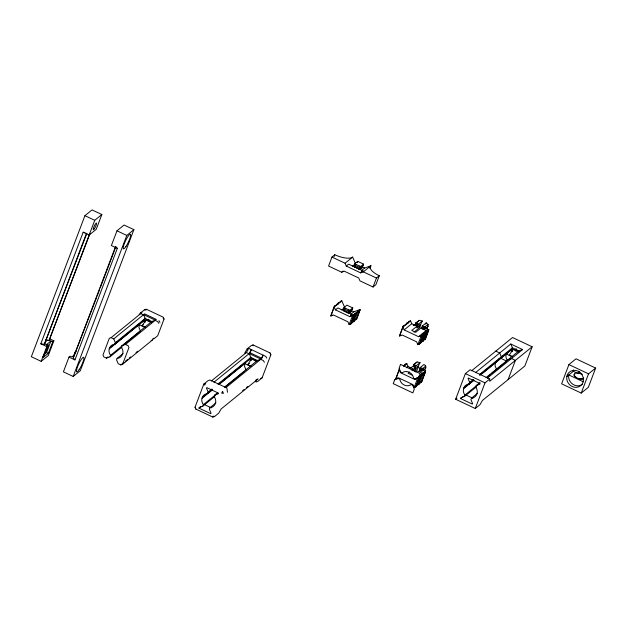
<?xml version="1.0" encoding="UTF-8"?>
<svg xmlns="http://www.w3.org/2000/svg" width="627" height="627" viewBox="0 0 627 627"><rect width="100%" height="100%" fill="white"/><g stroke="black" fill="none" stroke-linecap="round" stroke-linejoin="round"><path stroke-width="0.94" d="M256.051 379.797L258.042 378.974L221.143 408.953L218.737 413.122L214.669 416.43L212.874 417.096L195.867 409.07L195.044 407.174L203.814 384.092L207.882 380.785L209.873 379.962L226.88 387.98L227.476 392.283M212.874 417.096L212.882 416.195L214.669 416.43M253.01 345.806L253.026 344.913L251.231 345.579L247.156 348.886L244.757 353.048L246.356 352.546L248.754 348.377L265.762 356.395L266.781 358.135M256.043 380.55L256.02 382.039L258.01 381.216L262.086 377.909L270.848 354.827L270.033 352.93L253.026 344.913M270.033 352.93L270.848 354.827M404.54 365.941L405.222 364.146L406.829 363.684L408.059 366.536L413.295 369.005L413.264 370.8L418.483 366.56A5.157 1.889 20.8 0 0 417.872 366.286M408.248 323.148L408.929 321.353L410.528 320.891L411.759 323.736L416.994 326.205L416.963 327.999L420.756 324.919A5.157 1.889 20.8 0 0 419.518 324.41M532.151 346.778L524.846 366.011L482.406 400.481L480.008 404.65L475.266 408.506L455.641 399.25L465.383 373.606L470.125 369.758L489.75 379.006L489.718 381.255L532.151 346.778L512.533 337.522L471.614 370.769M352.782 307.935L349.929 310.255L349.137 313.335L351.151 311.705L352.782 307.935L346.896 305.161L344.043 307.481L343.588 310.718L348.103 313.139L348.8 309.91L344.043 307.481M363.613 264.147L360.76 266.459L359.969 269.547L354.42 266.93L354.874 263.685L357.727 261.365L363.613 264.147L361.983 267.909L359.969 269.547M427.982 326.518L428.053 324.433L426.242 322.842L422.253 326.087L421.799 328.673C424.071 329.308 427.512 328.626 428.084 326.04M425.772 366.074L422.927 368.386L421.101 368.065L419.518 370.314C423.217 372.242 428.813 366.913 423.962 364.483L419.972 367.728L419.275 370.949A4.42 1.622 20.8 0 0 422.324 369.515M117.633 341.535L109.419 348.204L109.004 349.968A7.367 6.709 50.9 0 0 110.579 355.305L110.007 356.802L106.418 358.127L103.8 356.896L102.977 355L109.31 338.329L111.104 337.663L141.929 312.63L140.33 313.132L144.398 309.824L146.193 309.158L163.2 317.184L164.023 319.08L157.69 335.751L153.615 339.058M110.579 355.297L140.448 331.032L138.943 327.56L139.288 323.94L122.861 337.287M211.957 389.657L202.223 397.557L201.816 399.328A7.367 6.709 50.9 0 0 203.383 404.658L202.819 406.155L199.229 407.487L198.986 408.13L210.758 413.679L211.001 413.036L209.355 409.243L209.927 407.738L215.915 402.871M246.058 369.993L244.554 366.513L244.898 362.892L223.188 380.534M473.518 380.064L463.784 387.972L463.377 389.735A7.367 6.709 50.9 0 0 464.944 395.065L464.372 396.562L460.782 397.894L460.539 398.537L472.311 404.086L472.554 403.451L470.916 399.65L471.488 398.153L477.476 393.286M495.401 362.288L495.056 365.909L496.56 369.381M494.484 363.033L506.459 353.307L506.013 355.101A7.414 6.873 65.6 0 0 507.384 360.588M573.627 369.93L573.313 371.286L566.91 376.49M341.707 309.934L344.693 307.512L341.817 300.866L340.21 301.328L339.92 302.41L338.314 302.865L338.024 303.946L336.417 304.408L336.127 305.49L334.52 305.952L330.821 316L333.509 315.005L347.899 321.792L349.129 324.645L350.736 324.183L354.435 314.127L356.042 313.665L356.332 312.583L357.939 312.121L358.229 311.047L359.835 310.584L360.125 309.503L353.847 311.831L350.861 314.252M350.736 324.183L354.435 314.127M351.026 323.101L352.633 322.639L356.332 312.583M352.923 321.557L354.529 321.102L354.819 320.021L356.426 319.558L359.835 310.584M356.426 319.558L360.125 309.503L352.539 315.671L349.85 316.666L335.461 309.879L334.23 307.026L341.817 300.866M408.929 321.353L408.632 322.427L407.033 322.889L406.735 323.971L405.136 324.433L404.838 325.515L403.239 325.977L399.532 336.025L402.228 335.03L416.61 341.817L417.848 344.67L419.447 344.207L423.154 334.152L424.753 333.689L425.051 332.608L426.65 332.145L426.948 331.072L428.547 330.609L428.844 329.528L426.148 330.523L418.562 336.691L404.172 329.904L402.942 327.051L410.528 320.891M397.095 377.799L395.833 378.826L399.532 368.77L395.833 378.826L398.521 377.822L412.911 384.61L414.141 387.462L415.748 387L419.447 376.945L421.054 376.482L421.344 375.408L422.951 374.946L423.241 373.864L424.847 373.402L425.137 372.32L422.449 373.324L418.656 376.404M405.222 364.146L404.932 365.227L403.326 365.69M419.447 344.207L423.154 334.152M419.745 343.126L421.344 342.663L425.051 332.608M421.642 341.582L423.241 341.119L426.948 331.072M423.538 340.046L425.137 339.583L428.844 329.528L421.258 335.688L418.562 336.691M415.748 387L419.447 376.945M421.344 375.408L417.935 384.382L419.541 383.92L419.831 382.838L421.438 382.376L424.847 373.402M421.438 382.376L425.137 372.32L417.551 378.489L414.862 379.484L400.473 372.697L399.242 369.852M44.337 343.361L47.903 345.681L46.759 346.606L40.81 343.8L83.179 232.249L89.136 235.054L96.244 229.278L101.848 214.536L92.036 209.904L84.927 215.688L31.35 356.724L41.163 361.348L48.271 355.572L53.875 340.829L49.619 338.823M40.81 343.8L44.376 344.262L86.401 233.628M86.91 233.213L44.376 344.262M41.163 361.348L46.759 346.606M101.848 214.536L94.732 220.312L49.078 340.437L46.61 340.038L45.99 339.364M89.88 233.965L49.078 340.437L52.739 341.754L53.875 340.829M42.667 356.794L43.514 357.218L47.903 345.681M43.874 354.71L46.547 352.546L50.928 341.002L46.257 344.795M43.514 357.218L48.35 353.291L52.739 341.754M69.001 357.092L63.398 371.842L73.21 376.466L80.319 370.69L133.896 229.654L124.083 225.022L116.975 230.799L111.371 245.549L117.32 248.355L74.95 359.898L69.001 357.092L70.138 356.167L71.948 356.92L74.613 354.749M73.288 356.677L74.974 352.241L76.11 351.316M74.95 359.898L73.281 357.899L115.658 246.348M96.37 298.052L73.281 357.899M97.067 296.218L99.497 289.823M100.195 287.989L115.823 246.85M73.21 376.466L126.779 235.431L133.896 229.654M114.796 344.199L115.368 342.695L145.237 318.43L151.781 321.518L155.371 320.185L143.599 314.629L145.237 318.43L144.665 319.927L114.796 344.199A7.367 6.709 50.9 0 0 109.419 348.204M123.088 353.534L117.116 358.385L116.544 359.882L118.189 363.684L120.807 364.914L122.602 364.256L152.432 340.022L151.107 340.571M151.781 321.518L121.904 345.783L121.332 347.28A7.367 6.709 50.9 0 1 122.492 354.373L121.646 355.932A7.367 6.709 50.9 0 1 117.116 358.385M122.602 364.256L128.935 347.585L128.112 345.689L125.494 344.45L121.904 345.783M145.158 327.459L139.045 324.582L139.288 323.94M139.045 324.582L143.787 320.726L144.759 318.163M144.994 322.325L145.872 320.021A5.894 2.163 20.8 0 1 151.42 322.004M148.34 320.93L148.96 319.284M202.223 397.557A7.367 6.709 50.9 0 1 207.608 393.552L208.172 392.055L211.918 389.014M217.71 392.706L214.716 395.135L214.144 396.64A7.367 6.709 50.9 0 1 215.304 403.733L214.45 405.285A7.367 6.709 50.9 0 1 209.927 407.738M244.898 362.892L244.655 363.535L250.769 366.419M213.948 382.227L250.157 352.813L251.372 349.607L248.974 353.777L246.356 352.546L211.33 380.997M250.048 357.978L249.397 359.686L250.972 360.423M250.902 360.517L251.482 358.973A5.894 2.163 20.8 0 1 257.031 360.964M262.235 357.57L263.144 355.164L260.746 359.334L263.356 360.564L264.375 362.304M352.57 257.133L350.979 257.869A14.742 5.4 20.8 0 1 334.826 254.75L331.981 257.062L328.572 266.036L341.652 272.212L344.341 271.209L358.73 277.996L359.961 280.849L373.041 287.017L375.887 284.705L379.296 275.731A14.742 5.4 20.8 0 1 370.957 265.707L364.679 268.035L361.693 270.456M334.144 256.545L334.826 254.75M334.52 305.952L330.821 316L332.083 314.973M337.632 304.667L338.314 302.865M354.874 263.685L355.705 264.265L355.007 267.494M357.233 262.65L357.727 261.365M355.705 264.265L359.632 266.122L358.934 269.344M344.874 308.061L344.176 311.29M369.938 268.403L370.957 265.707L363.37 271.875L360.682 272.87L346.292 266.083L345.062 263.238L331.981 257.062M352.633 322.639L356.042 313.665M354.529 321.102L358.229 311.047M373.041 287.017L376.451 278.043L379.296 275.731M403.239 325.977L399.532 336.025L400.794 334.998M406.351 324.684L407.033 322.889M417.284 326.252C414.518 325.115 416.712 320.624 416.124 324.081L417.872 326.824L417.629 327.459A4.42 1.622 20.8 0 1 417.041 326.894M420.098 325.46L422.316 320.993L419.361 320.334L415.615 323.124M416.618 322.803L417.496 323.65L417.01 324.935L417.872 326.824L418.327 324.237L422.316 320.993M414.094 332.106L419.784 327.482L420.756 324.919M428.053 324.433L425.208 326.745L423.382 326.432L421.799 328.673M425.757 324.128L426.242 322.842M424.941 326.73L424.455 328.007L422.841 328.869M425.208 326.745L425.827 328.093L423.758 328.924M421.344 342.663L424.753 333.689M415.011 367.892C412.245 366.756 414.431 362.265 413.851 365.721L415.599 368.457L415.356 369.099A4.42 1.622 20.8 0 1 414.619 367.171M423.241 341.119L426.65 332.145M417.817 367.101L420.043 362.633L417.088 361.975L413.342 364.765M414.337 364.444L415.215 365.29L414.729 366.576L415.599 368.457L416.054 365.878L420.043 362.633M425.137 339.583L428.547 330.609M418.483 366.56L417.504 369.123L414.471 371.592M422.661 368.37L422.175 369.648L420.56 370.51M421.054 376.482L417.645 385.456L416.038 385.918L414.141 387.462L417.551 378.489L419.157 378.026M422.927 368.386L423.554 369.734L421.477 370.565M419.541 383.92L423.241 373.864M425.702 368.159L425.804 367.681M463.784 387.972A7.367 6.709 50.9 0 1 469.161 383.959L469.733 382.462L473.479 379.421M480.016 382.501L476.277 385.542L475.705 387.047A7.367 6.709 50.9 0 1 476.865 394.14L476.011 395.692A7.367 6.709 50.9 0 1 471.488 398.153M475.266 408.506L485.008 382.862L489.75 379.006M506.459 353.307L506.216 353.942L512.33 356.826M512.165 351.692L513.043 349.388A5.894 2.163 20.8 0 1 518.592 351.371M515.512 350.297L516.131 348.643M515.833 351.175L516.46 349.521M518.38 352.382L518.952 350.877L522.542 349.552L510.77 343.996L475.517 372.626M508.097 379.617L515.402 360.384L511.483 358.534L507.886 359.867M568.916 364.585L561.612 383.818L581.229 393.074L588.345 387.298L595.65 368.065L576.033 358.809L568.916 364.585L588.534 373.841L595.65 368.065M578.376 373.676L579.191 371.529M579.63 371.67L579.082 373.096L580.829 373.919M581.229 393.074L588.534 373.841M424.032 369.342A5.157 1.889 20.8 0 1 425.388 370.651L424.738 372.36M424.487 328.83L425.224 328.234M414.682 367.359L413.922 364.358M422.214 370.471L425.286 368.895M145.409 327.278L142.125 325.726L145.872 320.021L151.624 322.733M251.027 366.231L247.736 364.679L251.482 358.973L256.419 361.301M413.256 325.201L413.718 324.661M409.556 367.994L410.019 367.461M354.663 266.287L359.177 268.701L363.127 265.425M343.831 310.083L348.346 312.497L352.296 309.221M45.74 341.558L47.244 340.336L46.61 340.038M111.104 337.663L113.722 338.901L144.547 313.861L156.319 319.417L125.494 344.45M119.122 340.32L121.364 338.502M109.255 348.886L139.131 324.621M142.125 325.726L143.269 324.794M106.418 358.127L107.938 356.896M110.007 356.802L121.959 347.092M120.807 364.914L123.848 362.445M125.361 361.215L127.642 359.365M129.162 358.127L130.682 356.896M136.004 352.57L137.525 351.339M152.337 339.301L153.756 338.149M345.062 263.238L352.648 257.07L355.517 263.716L352.539 266.138M346.292 266.083L348.659 264.155L363.049 270.942L360.682 272.87M341.652 272.212L343.149 270.989M217.906 384.147L250.847 357.382L257.391 360.47L260.981 359.138L249.209 353.589L250.847 357.382L250.283 358.887L218.839 384.429M362.226 267.267L360.212 268.905L359.177 268.701M219.442 383.575L221.692 381.749M207.608 393.552L212.098 389.9M202.066 398.239L212.553 389.728M219.285 384.257L244.742 363.574M247.736 364.679L249.452 363.292M224.45 387.227L257.391 360.47M198.986 408.13L201.016 406.476M203.383 404.658L217.608 393.098M225.845 386.412L244.561 371.208M202.819 406.155L214.795 396.421M225.72 387.784L261.929 358.37L250.157 352.813M335.461 309.879L337.835 307.951L352.217 314.738L349.85 316.666M242.641 390.692L244.13 389.485M246.364 387.666L247.861 386.459M350.399 323.618L349.129 324.645L352.539 315.671L354.145 315.209M404.172 329.904L411.759 323.736M416.516 322.646L419.361 320.334M413.789 325.546L416.03 323.728M416.994 326.205L411.774 330.445L415.701 332.294L420.913 328.054L426.148 330.523M426.305 330.492L427.669 329.01A5.157 1.889 20.8 0 0 426.313 327.702M425.435 338.502L417.848 344.67L421.258 335.688L422.857 335.233M403.663 366.254L406.829 363.684M406.539 367.767L408.059 366.536M414.243 364.287L417.088 361.975M410.074 368.347L414.196 365.376M409.564 372.03L408.075 373.237L412.002 375.087M411.798 370.212L413.295 369.005M415.725 372.062L417.214 370.855L422.449 373.324M414.862 379.484L417.135 377.634M422.582 373.308L425.521 370.918M417.935 384.382L421.728 381.302M479.467 374.554L512.408 347.797L518.952 350.877L486.003 377.642M480.258 374.585L486.999 369.115M488.496 367.9L489.993 366.685M469.161 383.959L473.659 380.315M479.647 375.448L511.836 349.294L512.408 347.797L510.77 343.996M463.627 388.654L474.106 380.134M480.846 374.664L510.958 350.093L512.525 350.83M455.641 399.25L456.997 398.145M460.539 398.537L463.251 396.335M464.944 395.065L479.169 383.512M488.08 376.271L490.306 374.46M491.795 373.253L506.64 361.191M464.372 396.562L476.504 386.718M487.289 378.183L522.542 349.552M426.007 327.905L427.567 327.255M361.254 271.609L363.049 270.942M350.422 315.405L352.217 314.738M214.716 395.135L218.306 393.803L218.549 393.168L206.777 387.611L206.534 388.254L208.172 392.055M260.291 378.575L262.086 377.909M424.996 328.595L427.05 327.835M422.716 370.236L424.777 369.475M476.277 385.542L479.867 384.218L480.11 383.575L468.338 378.018L468.095 378.661L469.733 382.462M139.147 314.096L140.738 313.586L143.356 314.825M247.156 348.886L248.754 348.377M426.525 328.101L421.767 327.365M424.244 369.742L419.487 369.005M83.179 232.249L84.966 232.484M144.398 309.824L146.185 310.059M348.346 312.497L349.38 312.701L351.394 311.063L350.806 310.498M582.232 374.343A5.094 2.641 18.4 0 0 578.564 372.916L576.174 372.916A5.306 2.751 18.4 0 0 574.214 375.056C575.414 378.026 579.176 379.147 582.138 378.794A5.306 2.751 18.4 0 0 583.737 378.01M359.632 266.122L360.76 266.459M360.266 267.745L354.38 264.97L355.25 266.851M422.253 326.087L423.382 326.432M348.8 309.91L349.929 310.255M349.443 311.541L343.557 308.758L344.419 310.647M419.972 367.728L421.101 368.065M46.547 352.546L48.35 353.291M362.179 266.859L364.679 268.035M363.37 271.875L376.451 278.043M573.141 371.208L577.53 373.277M583.306 381.788L568.807 374.946L568.634 375.706A8.849 8.049 50.9 0 0 573.047 384.429A8.849 8.049 50.9 0 0 582.311 384.343M518.795 352.1L513.043 349.388L509.296 355.094L512.58 356.645M495.785 351.128L499.703 352.977L501.349 356.779L500.777 358.276A7.367 6.709 50.9 0 0 499.037 358.66M500.471 358.166L506.577 361.05M351.347 310.655L353.847 311.831M465.383 373.606L485.008 382.862M465.281 394.681L472.852 398.255M84.927 215.688L94.732 220.312M116.975 230.799L126.779 235.431M155.128 320.373L157.745 321.612L158.764 323.352M143.787 320.726L145.354 321.471M203.728 404.274L211.291 407.848M74.974 352.241L75.82 352.672M417.496 323.65L418.327 324.237M417.841 325.515L416.124 324.081L415.756 322.96L416.955 325.719M415.215 365.29L416.054 365.878M415.56 367.156L413.851 365.721L413.475 364.6L414.635 366.897M361.395 267.345L361.983 267.909M350.564 311.141L351.151 311.705M116.207 247.014L117.32 248.355M163.185 318.077L164.023 319.08M425.192 367.203L425.686 368.002M158.929 320.648L159.948 322.388M195.044 407.174L195.867 409.07M113.722 338.901L115.368 342.695M422.896 369.413L422.951 369.875M582.844 379.076A5.157 1.889 20.8 0 1 578.439 378.504M576.064 377.383A5.157 1.889 20.8 0 1 574.865 374.209M142.925 320.311A7.367 6.709 50.9 0 1 144.665 319.927M424.934 328.415A4.42 1.622 20.8 0 1 423.515 329.567M416.712 326.361A4.42 1.622 20.8 0 1 417.402 325.295M419.173 327.216A5.157 1.889 20.8 0 1 419.784 327.482M47.268 345.822A3.684 0.713 -64.7 0 1 47.856 346.911A3.684 0.713 -64.7 0 1 45.528 351.52M46.954 345.916A4.42 0.854 -64.7 0 1 48.154 346.559A4.42 0.854 -64.7 0 1 44.94 352.515M567.223 375.126L566.737 377.242A8.849 8.049 50.9 0 0 572.153 386.522A8.849 8.049 50.9 0 0 581.895 384.398L582.922 382.533A8.849 8.049 50.9 0 0 578 371.137A8.849 8.049 50.9 0 0 567.223 375.126M394.689 379.797L393.231 383.646L412.848 392.902L414.314 389.053L412.668 385.252L411.14 384.531A7.367 6.709 50.9 0 1 406.03 385.644L404.258 385.064A7.367 6.709 50.9 0 1 399.814 379.186L398.278 378.465L394.689 379.797M400.535 364.412L399.07 368.261L400.716 372.054L402.244 372.775A7.367 6.709 50.9 0 1 409.125 372.242L410.74 373.261A7.367 6.709 50.9 0 1 413.577 378.12L415.105 378.841L418.695 377.517L420.153 373.668L400.535 364.412M205.609 383.426L204.645 385.096L203.814 384.092L205.609 383.426M222.616 391.452L221.652 393.113L223.431 393.348L222.616 391.452M94.418 228.69A3.684 0.713 -64.7 0 0 96.527 223.141A3.684 0.713 -64.7 0 0 93.697 227.358A3.684 0.713 -64.7 0 0 94.418 228.69M79.159 369.648A8.104 1.567 -64.7 0 0 83.799 357.437A8.104 1.567 -64.7 0 0 77.568 366.724A8.104 1.567 -64.7 0 0 79.159 369.648M125.909 246.568A8.104 1.567 -64.7 0 0 130.549 234.349A8.104 1.567 -64.7 0 0 124.318 243.637A8.104 1.567 -64.7 0 0 125.909 246.568"/></g></svg>
